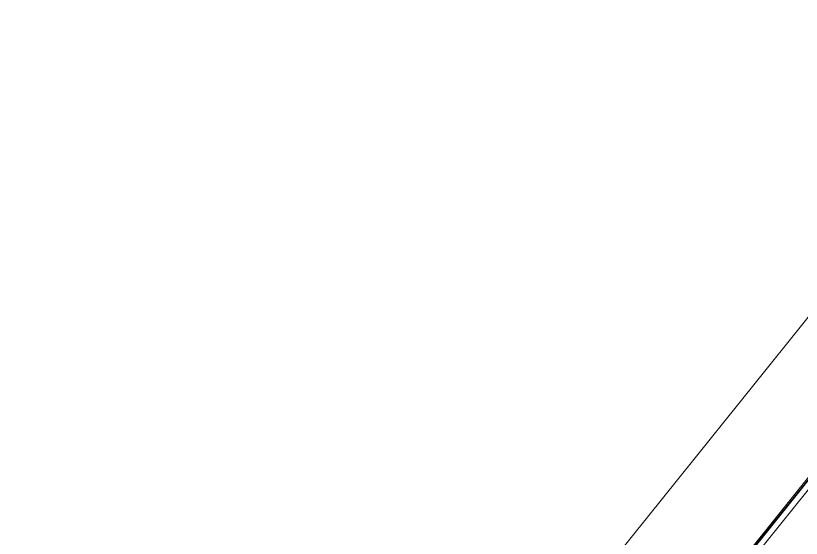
# Model space of a CAD drawing. Header units: inches. Extents: x 0.03 to 2.74, y 0.01 to 1.91.
# Drawn here: x 0.1666 to 0.2746, y 0.5262 to 0.598 of the extents above; entities that cross this region are included whole.
import ezdxf

# ---------------------------------------------------------------- set-up
doc = ezdxf.new("R2010")
doc.units = ezdxf.units.IN
doc.header["$MEASUREMENT"] = 0

msp = doc.modelspace()

# ---------------------------------------------------------------- linework, layer by layer
at = {"linetype": 'Continuous', "lineweight": 15}
for p, q in [((0.3675282798055092, 0.6709984861717827), (0.1666186985616224, 0.4210688641144789)), ((0.3785636259328151, 0.6623621443081275), (0.1776540377750752, 0.4124325207544982)), ((0.3785926226327256, 0.6623208730026611), (0.1776830206472795, 0.412391251446295)), ((0.1777568329429984, 0.4128781000727161), (0.3786664211007383, 0.6628077176384486)), ((0.1781674328510307, 0.4116925530597294), (0.3790770348364768, 0.6616221736181127))]:
    msp.add_line(p, q, dxfattribs=at)

doc.saveas('drawing.dxf')
